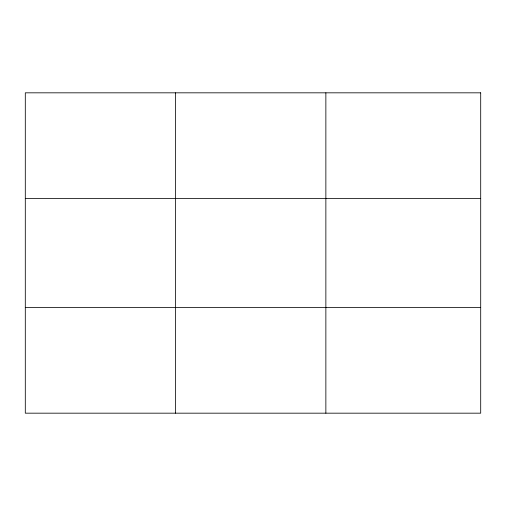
<?xml version="1.0" encoding="UTF-8"?>
<svg xmlns="http://www.w3.org/2000/svg" width="506" height="506" viewBox="0 0 506 506"><rect width="100%" height="100%" fill="white"/><g stroke="black" fill="none" stroke-linecap="round" stroke-linejoin="round"><path stroke-width="0.76" d="M175.582 92.826L175.582 413.174M325.864 92.826L325.864 413.174M25.3 198.542L480.7 198.542M25.3 307.458L480.7 307.458M480.7 92.826L480.7 413.174L25.3 413.174L25.3 92.826L480.7 92.826"/></g></svg>
